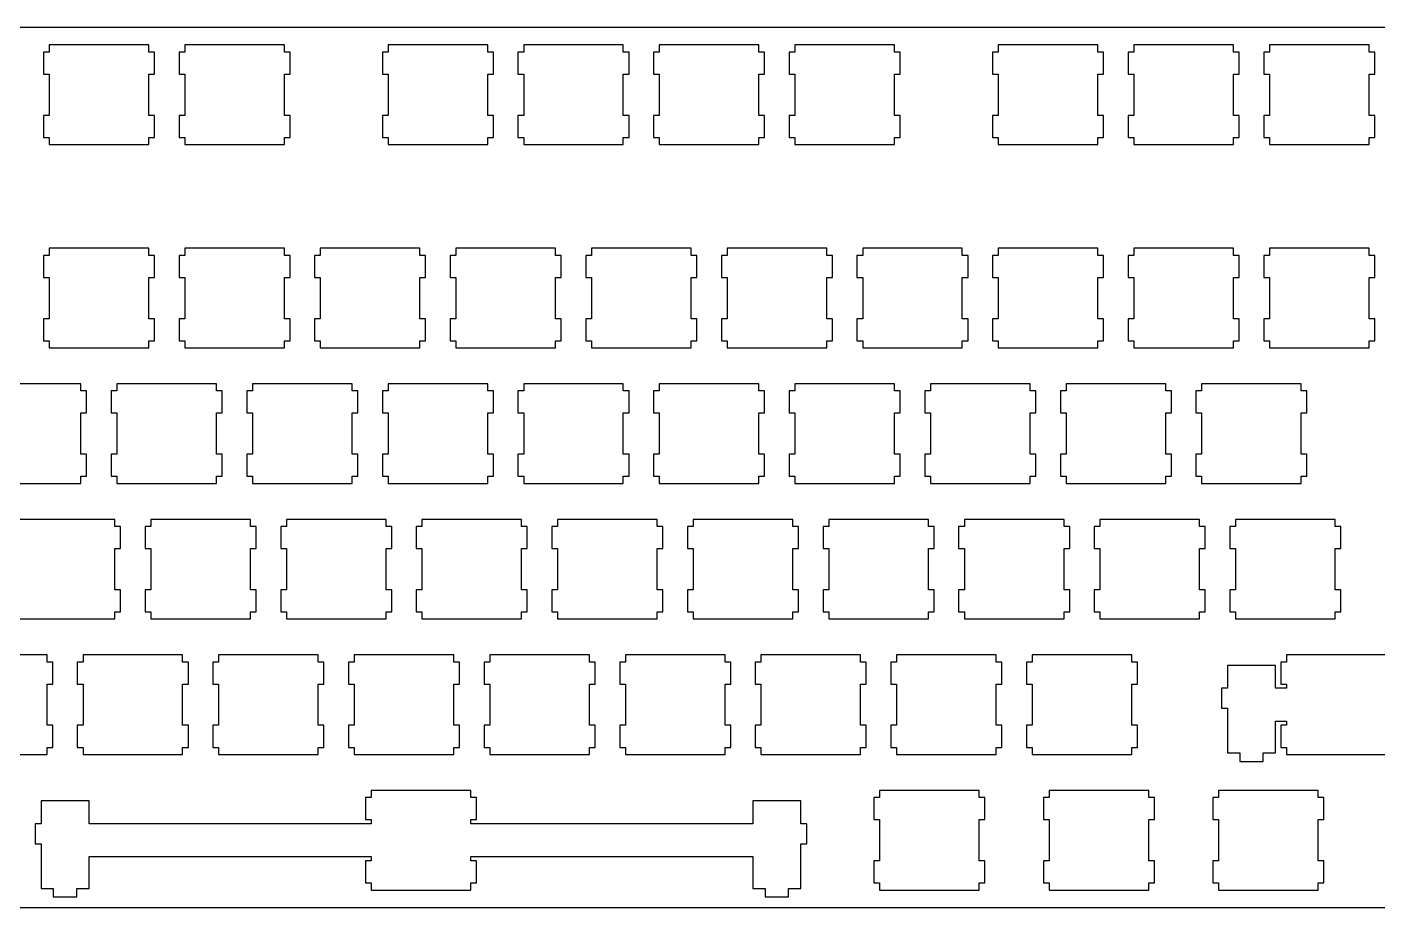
# Model space of a CAD drawing. Extents: x 0 to 476, y 0 to 124.
# Drawn here: x 123.3 to 313.1, y 0.3 to 124.1 of the extents above; entities that cross this region are included whole.
import ezdxf

# ---------------------------------------------------------------- set-up
doc = ezdxf.new("R2010")
doc.units = 0
doc.layers.get('0').update_dxf_attribs({"linetype": 'CONTINUOUS'})

msp = doc.modelspace()

# ---------------------------------------------------------------- linework, layer by layer
at = {"color": 0}
for p, q in [((0.09508, 124.083), (476.345, 124.083)), ((126.445, 121.558), (126.445, 120.558)), ((140.444, 121.558), (126.445, 121.558)), ((140.444, 120.558), (140.444, 121.558)), ((145.495, 121.558), (145.495, 120.558)), ((159.494, 121.558), (145.495, 121.558)), ((159.494, 120.558), (159.494, 121.558)), ((174.07, 121.558), (174.07, 120.558)), ((188.069, 121.558), (174.07, 121.558)), ((188.069, 120.558), (188.069, 121.558)), ((193.12, 121.558), (193.12, 120.558)), ((207.119, 121.558), (193.12, 121.558)), ((207.119, 120.558), (207.119, 121.558)), ((212.17, 121.558), (212.17, 120.558)), ((226.169, 121.558), (212.17, 121.558)), ((226.169, 120.558), (226.169, 121.558)), ((231.22, 121.558), (231.22, 120.558)), ((245.219, 121.558), (231.22, 121.558)), ((245.219, 120.558), (245.219, 121.558)), ((259.795, 121.558), (259.795, 120.558)), ((273.794, 121.558), (259.795, 121.558)), ((273.794, 120.558), (273.794, 121.558)), ((278.845, 121.558), (278.845, 120.558)), ((292.844, 121.558), (278.845, 121.558)), ((292.844, 120.558), (292.844, 121.558)), ((297.895, 121.558), (297.895, 120.558)), ((311.894, 121.558), (297.895, 121.558)), ((311.894, 120.558), (311.894, 121.558)), ((126.445, 120.558), (125.644, 120.558)), ((125.644, 120.558), (125.644, 117.458)), ((141.245, 120.558), (140.444, 120.558)), ((141.245, 117.458), (141.245, 120.558)), ((145.495, 120.558), (144.694, 120.558)), ((144.694, 120.558), (144.694, 117.458)), ((160.295, 120.558), (159.494, 120.558)), ((160.295, 117.458), (160.295, 120.558)), ((174.07, 120.558), (173.269, 120.558)), ((173.269, 120.558), (173.269, 117.458)), ((188.87, 120.558), (188.069, 120.558)), ((188.87, 117.458), (188.87, 120.558)), ((193.12, 120.558), (192.319, 120.558)), ((192.319, 120.558), (192.319, 117.458)), ((207.92, 120.558), (207.119, 120.558)), ((207.92, 117.458), (207.92, 120.558)), ((212.17, 120.558), (211.369, 120.558)), ((211.369, 120.558), (211.369, 117.458)), ((226.97, 120.558), (226.169, 120.558)), ((226.97, 117.458), (226.97, 120.558)), ((231.22, 120.558), (230.419, 120.558)), ((230.419, 120.558), (230.419, 117.458)), ((246.02, 120.558), (245.219, 120.558)), ((246.02, 117.458), (246.02, 120.558)), ((259.795, 120.558), (258.994, 120.558)), ((258.994, 120.558), (258.994, 117.458)), ((274.595, 120.558), (273.794, 120.558)), ((274.595, 117.458), (274.595, 120.558)), ((278.845, 120.558), (278.044, 120.558)), ((278.044, 120.558), (278.044, 117.458)), ((293.645, 120.558), (292.844, 120.558)), ((293.645, 117.458), (293.645, 120.558)), ((297.895, 120.558), (297.094, 120.558)), ((297.094, 120.558), (297.094, 117.458)), ((312.695, 120.558), (311.894, 120.558)), ((312.695, 117.458), (312.695, 120.558)), ((125.644, 117.458), (126.445, 117.458)), ((126.445, 117.458), (126.445, 111.658)), ((140.444, 111.658), (140.444, 117.458)), ((140.444, 117.458), (141.245, 117.458)), ((144.694, 117.458), (145.495, 117.458)), ((145.495, 117.458), (145.495, 111.658)), ((159.494, 111.658), (159.494, 117.458)), ((159.494, 117.458), (160.295, 117.458)), ((173.269, 117.458), (174.07, 117.458)), ((174.07, 117.458), (174.07, 111.658)), ((188.069, 111.658), (188.069, 117.458)), ((188.069, 117.458), (188.87, 117.458)), ((192.319, 117.458), (193.12, 117.458)), ((193.12, 117.458), (193.12, 111.658)), ((207.119, 111.658), (207.119, 117.458)), ((207.119, 117.458), (207.92, 117.458)), ((211.369, 117.458), (212.17, 117.458)), ((212.17, 117.458), (212.17, 111.658)), ((226.169, 111.658), (226.169, 117.458)), ((226.169, 117.458), (226.97, 117.458)), ((230.419, 117.458), (231.22, 117.458)), ((231.22, 117.458), (231.22, 111.658)), ((245.219, 111.658), (245.219, 117.458)), ((245.219, 117.458), (246.02, 117.458)), ((258.994, 117.458), (259.795, 117.458)), ((259.795, 117.458), (259.795, 111.658)), ((273.794, 111.658), (273.794, 117.458)), ((273.794, 117.458), (274.595, 117.458)), ((278.044, 117.458), (278.845, 117.458)), ((278.845, 117.458), (278.845, 111.658)), ((292.844, 111.658), (292.844, 117.458)), ((292.844, 117.458), (293.645, 117.458)), ((297.094, 117.458), (297.895, 117.458)), ((297.895, 117.458), (297.895, 111.658)), ((311.894, 111.658), (311.894, 117.458)), ((311.894, 117.458), (312.695, 117.458)), ((126.445, 111.658), (125.644, 111.658)), ((125.644, 111.658), (125.644, 108.558)), ((141.245, 111.658), (140.444, 111.658)), ((141.245, 108.558), (141.245, 111.658)), ((145.495, 111.658), (144.694, 111.658)), ((144.694, 111.658), (144.694, 108.558)), ((160.295, 111.658), (159.494, 111.658)), ((160.295, 108.558), (160.295, 111.658)), ((174.07, 111.658), (173.269, 111.658)), ((173.269, 111.658), (173.269, 108.558)), ((188.87, 111.658), (188.069, 111.658)), ((188.87, 108.558), (188.87, 111.658)), ((193.12, 111.658), (192.319, 111.658)), ((192.319, 111.658), (192.319, 108.558)), ((207.92, 111.658), (207.119, 111.658)), ((207.92, 108.558), (207.92, 111.658)), ((212.17, 111.658), (211.369, 111.658)), ((211.369, 111.658), (211.369, 108.558)), ((226.97, 111.658), (226.169, 111.658)), ((226.97, 108.558), (226.97, 111.658)), ((231.22, 111.658), (230.419, 111.658)), ((230.419, 111.658), (230.419, 108.558)), ((246.02, 111.658), (245.219, 111.658)), ((246.02, 108.558), (246.02, 111.658)), ((259.795, 111.658), (258.994, 111.658)), ((258.994, 111.658), (258.994, 108.558)), ((274.595, 111.658), (273.794, 111.658)), ((274.595, 108.558), (274.595, 111.658)), ((278.845, 111.658), (278.044, 111.658)), ((278.044, 111.658), (278.044, 108.558)), ((293.645, 111.658), (292.844, 111.658)), ((293.645, 108.558), (293.645, 111.658)), ((297.895, 111.658), (297.094, 111.658)), ((297.094, 111.658), (297.094, 108.558)), ((312.695, 111.658), (311.894, 111.658)), ((312.695, 108.558), (312.695, 111.658)), ((125.644, 108.558), (126.445, 108.558)), ((126.445, 108.558), (126.445, 107.559)), ((140.444, 107.559), (140.444, 108.558)), ((140.444, 108.558), (141.245, 108.558)), ((144.694, 108.558), (145.495, 108.558)), ((145.495, 108.558), (145.495, 107.559)), ((159.494, 107.559), (159.494, 108.558)), ((159.494, 108.558), (160.295, 108.558)), ((173.269, 108.558), (174.07, 108.558)), ((174.07, 108.558), (174.07, 107.559)), ((188.069, 107.559), (188.069, 108.558)), ((188.069, 108.558), (188.87, 108.558)), ((192.319, 108.558), (193.12, 108.558)), ((193.12, 108.558), (193.12, 107.559)), ((207.119, 107.559), (207.119, 108.558)), ((207.119, 108.558), (207.92, 108.558)), ((211.369, 108.558), (212.17, 108.558)), ((212.17, 108.558), (212.17, 107.559)), ((226.169, 107.559), (226.169, 108.558)), ((226.169, 108.558), (226.97, 108.558)), ((230.419, 108.558), (231.22, 108.558)), ((231.22, 108.558), (231.22, 107.559)), ((245.219, 107.559), (245.219, 108.558)), ((245.219, 108.558), (246.02, 108.558)), ((258.994, 108.558), (259.795, 108.558)), ((259.795, 108.558), (259.795, 107.559)), ((273.794, 107.559), (273.794, 108.558)), ((273.794, 108.558), (274.595, 108.558)), ((278.044, 108.558), (278.845, 108.558)), ((278.845, 108.558), (278.845, 107.559)), ((292.844, 107.559), (292.844, 108.558)), ((292.844, 108.558), (293.645, 108.558)), ((297.094, 108.558), (297.895, 108.558)), ((297.895, 108.558), (297.895, 107.559)), ((311.894, 107.559), (311.894, 108.558)), ((311.894, 108.558), (312.695, 108.558)), ((126.445, 107.559), (140.444, 107.559)), ((145.495, 107.559), (159.494, 107.559)), ((174.07, 107.559), (188.069, 107.559)), ((193.12, 107.559), (207.119, 107.559)), ((212.17, 107.559), (226.169, 107.559)), ((231.22, 107.559), (245.219, 107.559)), ((259.795, 107.559), (273.794, 107.559)), ((278.845, 107.559), (292.844, 107.559)), ((297.895, 107.559), (311.894, 107.559)), ((126.445, 91.9826), (125.644, 91.9826)), ((125.644, 91.9826), (125.644, 88.8834)), ((126.445, 92.9831), (126.445, 91.9826)), ((140.444, 92.9831), (126.445, 92.9831)), ((140.444, 91.9826), (140.444, 92.9831)), ((141.245, 91.9826), (140.444, 91.9826)), ((141.245, 88.8834), (141.245, 91.9826)), ((145.495, 91.9826), (144.694, 91.9826)), ((144.694, 91.9826), (144.694, 88.8834)), ((145.495, 92.9831), (145.495, 91.9826)), ((159.494, 92.9831), (145.495, 92.9831)), ((159.494, 91.9826), (159.494, 92.9831)), ((160.295, 91.9826), (159.494, 91.9826)), ((160.295, 88.8834), (160.295, 91.9826)), ((164.545, 91.9826), (163.744, 91.9826)), ((163.744, 91.9826), (163.744, 88.8834)), ((164.545, 92.9831), (164.545, 91.9826)), ((178.544, 92.9831), (164.545, 92.9831)), ((178.544, 91.9826), (178.544, 92.9831)), ((179.345, 91.9826), (178.544, 91.9826)), ((179.345, 88.8834), (179.345, 91.9826)), ((183.595, 91.9826), (182.794, 91.9826)), ((182.794, 91.9826), (182.794, 88.8834)), ((183.595, 92.9831), (183.595, 91.9826)), ((197.594, 92.9831), (183.595, 92.9831)), ((197.594, 91.9826), (197.594, 92.9831)), ((198.395, 91.9826), (197.594, 91.9826)), ((198.395, 88.8834), (198.395, 91.9826)), ((202.645, 91.9826), (201.844, 91.9826)), ((201.844, 91.9826), (201.844, 88.8834)), ((202.645, 92.9831), (202.645, 91.9826)), ((216.644, 92.9831), (202.645, 92.9831)), ((216.644, 91.9826), (216.644, 92.9831)), ((217.445, 91.9826), (216.644, 91.9826)), ((217.445, 88.8834), (217.445, 91.9826)), ((221.695, 91.9826), (220.894, 91.9826)), ((220.894, 91.9826), (220.894, 88.8834)), ((221.695, 92.9831), (221.695, 91.9826)), ((235.694, 92.9831), (221.695, 92.9831)), ((235.694, 91.9826), (235.694, 92.9831)), ((236.495, 91.9826), (235.694, 91.9826)), ((236.495, 88.8834), (236.495, 91.9826)), ((240.745, 91.9826), (239.944, 91.9826)), ((239.944, 91.9826), (239.944, 88.8834)), ((240.745, 92.9831), (240.745, 91.9826)), ((254.744, 92.9831), (240.745, 92.9831)), ((254.744, 91.9826), (254.744, 92.9831)), ((255.545, 91.9826), (254.744, 91.9826)), ((255.545, 88.8834), (255.545, 91.9826)), ((259.795, 91.9826), (258.994, 91.9826)), ((258.994, 91.9826), (258.994, 88.8834)), ((259.795, 92.9831), (259.795, 91.9826)), ((273.794, 92.9831), (259.795, 92.9831)), ((273.794, 91.9826), (273.794, 92.9831)), ((274.595, 91.9826), (273.794, 91.9826)), ((274.595, 88.8834), (274.595, 91.9826)), ((278.845, 91.9826), (278.044, 91.9826)), ((278.044, 91.9826), (278.044, 88.8834)), ((278.845, 92.9831), (278.845, 91.9826)), ((292.844, 92.9831), (278.845, 92.9831)), ((292.844, 91.9826), (292.844, 92.9831)), ((293.645, 91.9826), (292.844, 91.9826)), ((293.645, 88.8834), (293.645, 91.9826)), ((297.895, 91.9826), (297.094, 91.9826)), ((297.094, 91.9826), (297.094, 88.8834)), ((297.895, 92.9831), (297.895, 91.9826)), ((311.894, 92.9831), (297.895, 92.9831)), ((311.894, 91.9826), (311.894, 92.9831)), ((312.695, 91.9826), (311.894, 91.9826)), ((312.695, 88.8834), (312.695, 91.9826)), ((125.644, 88.8834), (126.445, 88.8834)), ((126.445, 88.8834), (126.445, 83.0834)), ((140.444, 83.0834), (140.444, 88.8834)), ((140.444, 88.8834), (141.245, 88.8834)), ((144.694, 88.8834), (145.495, 88.8834)), ((145.495, 88.8834), (145.495, 83.0834)), ((159.494, 83.0834), (159.494, 88.8834)), ((159.494, 88.8834), (160.295, 88.8834)), ((163.744, 88.8834), (164.545, 88.8834)), ((164.545, 88.8834), (164.545, 83.0834)), ((178.544, 83.0834), (178.544, 88.8834)), ((178.544, 88.8834), (179.345, 88.8834)), ((182.794, 88.8834), (183.595, 88.8834)), ((183.595, 88.8834), (183.595, 83.0834)), ((197.594, 83.0834), (197.594, 88.8834)), ((197.594, 88.8834), (198.395, 88.8834)), ((201.844, 88.8834), (202.645, 88.8834)), ((202.645, 88.8834), (202.645, 83.0834)), ((216.644, 83.0834), (216.644, 88.8834)), ((216.644, 88.8834), (217.445, 88.8834)), ((220.894, 88.8834), (221.695, 88.8834)), ((221.695, 88.8834), (221.695, 83.0834)), ((235.694, 83.0834), (235.694, 88.8834)), ((235.694, 88.8834), (236.495, 88.8834)), ((239.944, 88.8834), (240.745, 88.8834)), ((240.745, 88.8834), (240.745, 83.0834)), ((254.744, 83.0834), (254.744, 88.8834)), ((254.744, 88.8834), (255.545, 88.8834)), ((258.994, 88.8834), (259.795, 88.8834)), ((259.795, 88.8834), (259.795, 83.0834)), ((273.794, 83.0834), (273.794, 88.8834)), ((273.794, 88.8834), (274.595, 88.8834)), ((278.044, 88.8834), (278.845, 88.8834)), ((278.845, 88.8834), (278.845, 83.0834)), ((292.844, 83.0834), (292.844, 88.8834)), ((292.844, 88.8834), (293.645, 88.8834)), ((297.094, 88.8834), (297.895, 88.8834)), ((297.895, 88.8834), (297.895, 83.0834)), ((311.894, 83.0834), (311.894, 88.8834)), ((311.894, 88.8834), (312.695, 88.8834)), ((126.445, 83.0834), (125.644, 83.0834)), ((125.644, 83.0834), (125.644, 79.9828)), ((141.245, 83.0834), (140.444, 83.0834)), ((141.245, 79.9828), (141.245, 83.0834)), ((145.495, 83.0834), (144.694, 83.0834)), ((144.694, 83.0834), (144.694, 79.9828)), ((160.295, 83.0834), (159.494, 83.0834)), ((160.295, 79.9828), (160.295, 83.0834)), ((164.545, 83.0834), (163.744, 83.0834)), ((163.744, 83.0834), (163.744, 79.9828)), ((179.345, 83.0834), (178.544, 83.0834)), ((179.345, 79.9828), (179.345, 83.0834)), ((183.595, 83.0834), (182.794, 83.0834)), ((182.794, 83.0834), (182.794, 79.9828)), ((198.395, 83.0834), (197.594, 83.0834)), ((198.395, 79.9828), (198.395, 83.0834)), ((202.645, 83.0834), (201.844, 83.0834)), ((201.844, 83.0834), (201.844, 79.9828)), ((217.445, 83.0834), (216.644, 83.0834)), ((217.445, 79.9828), (217.445, 83.0834)), ((221.695, 83.0834), (220.894, 83.0834)), ((220.894, 83.0834), (220.894, 79.9828)), ((236.495, 83.0834), (235.694, 83.0834)), ((236.495, 79.9828), (236.495, 83.0834)), ((240.745, 83.0834), (239.944, 83.0834)), ((239.944, 83.0834), (239.944, 79.9828)), ((255.545, 83.0834), (254.744, 83.0834)), ((255.545, 79.9828), (255.545, 83.0834)), ((259.795, 83.0834), (258.994, 83.0834)), ((258.994, 83.0834), (258.994, 79.9828)), ((274.595, 83.0834), (273.794, 83.0834)), ((274.595, 79.9828), (274.595, 83.0834)), ((278.845, 83.0834), (278.044, 83.0834)), ((278.044, 83.0834), (278.044, 79.9828)), ((293.645, 83.0834), (292.844, 83.0834)), ((293.645, 79.9828), (293.645, 83.0834)), ((297.895, 83.0834), (297.094, 83.0834)), ((297.094, 83.0834), (297.094, 79.9828)), ((312.695, 83.0834), (311.894, 83.0834)), ((312.695, 79.9828), (312.695, 83.0834)), ((125.644, 79.9828), (126.445, 79.9828)), ((126.445, 79.9828), (126.445, 78.9838)), ((140.444, 78.9838), (140.444, 79.9828)), ((140.444, 79.9828), (141.245, 79.9828)), ((144.694, 79.9828), (145.495, 79.9828)), ((145.495, 79.9828), (145.495, 78.9838)), ((159.494, 78.9838), (159.494, 79.9828)), ((159.494, 79.9828), (160.295, 79.9828)), ((163.744, 79.9828), (164.545, 79.9828)), ((164.545, 79.9828), (164.545, 78.9838)), ((178.544, 78.9838), (178.544, 79.9828)), ((178.544, 79.9828), (179.345, 79.9828)), ((182.794, 79.9828), (183.595, 79.9828)), ((183.595, 79.9828), (183.595, 78.9838)), ((197.594, 78.9838), (197.594, 79.9828)), ((197.594, 79.9828), (198.395, 79.9828)), ((201.844, 79.9828), (202.645, 79.9828)), ((202.645, 79.9828), (202.645, 78.9838)), ((216.644, 78.9838), (216.644, 79.9828)), ((216.644, 79.9828), (217.445, 79.9828)), ((220.894, 79.9828), (221.695, 79.9828)), ((221.695, 79.9828), (221.695, 78.9838)), ((235.694, 78.9838), (235.694, 79.9828)), ((235.694, 79.9828), (236.495, 79.9828)), ((239.944, 79.9828), (240.745, 79.9828)), ((240.745, 79.9828), (240.745, 78.9838)), ((254.744, 78.9838), (254.744, 79.9828)), ((254.744, 79.9828), (255.545, 79.9828)), ((258.994, 79.9828), (259.795, 79.9828)), ((259.795, 79.9828), (259.795, 78.9838)), ((273.794, 78.9838), (273.794, 79.9828)), ((273.794, 79.9828), (274.595, 79.9828)), ((278.044, 79.9828), (278.845, 79.9828)), ((278.845, 79.9828), (278.845, 78.9838)), ((292.844, 78.9838), (292.844, 79.9828)), ((292.844, 79.9828), (293.645, 79.9828)), ((297.094, 79.9828), (297.895, 79.9828)), ((297.895, 79.9828), (297.895, 78.9838)), ((311.894, 78.9838), (311.894, 79.9828)), ((311.894, 79.9828), (312.695, 79.9828)), ((126.445, 78.9838), (140.444, 78.9838)), ((145.495, 78.9838), (159.494, 78.9838)), ((164.545, 78.9838), (178.544, 78.9838)), ((183.595, 78.9838), (197.594, 78.9838)), ((202.645, 78.9838), (216.644, 78.9838)), ((221.695, 78.9838), (235.694, 78.9838)), ((240.745, 78.9838), (254.744, 78.9838)), ((259.795, 78.9838), (273.794, 78.9838)), ((278.845, 78.9838), (292.844, 78.9838)), ((297.895, 78.9838), (311.894, 78.9838)), ((130.919, 73.9331), (116.92, 73.9331)), ((130.919, 72.9326), (130.919, 73.9331)), ((131.72, 72.9326), (130.919, 72.9326)), ((131.72, 69.8334), (131.72, 72.9326)), ((135.97, 72.9326), (135.169, 72.9326)), ((135.169, 72.9326), (135.169, 69.8334)), ((135.97, 73.9331), (135.97, 72.9326)), ((149.969, 73.9331), (135.97, 73.9331)), ((149.969, 72.9326), (149.969, 73.9331)), ((150.77, 72.9326), (149.969, 72.9326)), ((150.77, 69.8334), (150.77, 72.9326)), ((155.02, 72.9326), (154.219, 72.9326)), ((154.219, 72.9326), (154.219, 69.8334)), ((155.02, 73.9331), (155.02, 72.9326)), ((169.019, 73.9331), (155.02, 73.9331)), ((169.019, 72.9326), (169.019, 73.9331)), ((169.82, 72.9326), (169.019, 72.9326)), ((169.82, 69.8334), (169.82, 72.9326)), ((174.07, 72.9326), (173.269, 72.9326)), ((173.269, 72.9326), (173.269, 69.8334)), ((174.07, 73.9331), (174.07, 72.9326)), ((188.069, 73.9331), (174.07, 73.9331)), ((188.069, 72.9326), (188.069, 73.9331)), ((188.87, 72.9326), (188.069, 72.9326)), ((188.87, 69.8334), (188.87, 72.9326)), ((193.12, 72.9326), (192.319, 72.9326)), ((192.319, 72.9326), (192.319, 69.8334)), ((193.12, 73.9331), (193.12, 72.9326)), ((207.119, 73.9331), (193.12, 73.9331)), ((207.119, 72.9326), (207.119, 73.9331)), ((207.92, 72.9326), (207.119, 72.9326)), ((207.92, 69.8334), (207.92, 72.9326)), ((212.17, 72.9326), (211.369, 72.9326)), ((211.369, 72.9326), (211.369, 69.8334)), ((212.17, 73.9331), (212.17, 72.9326)), ((226.169, 73.9331), (212.17, 73.9331)), ((226.169, 72.9326), (226.169, 73.9331)), ((226.97, 72.9326), (226.169, 72.9326)), ((226.97, 69.8334), (226.97, 72.9326)), ((231.22, 72.9326), (230.419, 72.9326)), ((230.419, 72.9326), (230.419, 69.8334)), ((231.22, 73.9331), (231.22, 72.9326)), ((245.219, 73.9331), (231.22, 73.9331)), ((245.219, 72.9326), (245.219, 73.9331)), ((246.02, 72.9326), (245.219, 72.9326)), ((246.02, 69.8334), (246.02, 72.9326)), ((250.27, 72.9326), (249.469, 72.9326)), ((249.469, 72.9326), (249.469, 69.8334)), ((250.27, 73.9331), (250.27, 72.9326)), ((264.269, 73.9331), (250.27, 73.9331)), ((264.269, 72.9326), (264.269, 73.9331)), ((265.07, 72.9326), (264.269, 72.9326)), ((265.07, 69.8334), (265.07, 72.9326)), ((269.32, 72.9326), (268.519, 72.9326)), ((268.519, 72.9326), (268.519, 69.8334)), ((269.32, 73.9331), (269.32, 72.9326)), ((283.319, 73.9331), (269.32, 73.9331)), ((283.319, 72.9326), (283.319, 73.9331)), ((284.12, 72.9326), (283.319, 72.9326)), ((284.12, 69.8334), (284.12, 72.9326)), ((288.37, 72.9326), (287.569, 72.9326)), ((287.569, 72.9326), (287.569, 69.8334)), ((288.37, 73.9331), (288.37, 72.9326)), ((302.369, 73.9331), (288.37, 73.9331)), ((302.369, 72.9326), (302.369, 73.9331)), ((303.17, 72.9326), (302.369, 72.9326)), ((303.17, 69.8334), (303.17, 72.9326)), ((130.919, 64.0334), (130.919, 69.8334)), ((130.919, 69.8334), (131.72, 69.8334)), ((135.169, 69.8334), (135.97, 69.8334)), ((135.97, 69.8334), (135.97, 64.0334)), ((149.969, 64.0334), (149.969, 69.8334)), ((149.969, 69.8334), (150.77, 69.8334)), ((154.219, 69.8334), (155.02, 69.8334)), ((155.02, 69.8334), (155.02, 64.0334)), ((169.019, 64.0334), (169.019, 69.8334)), ((169.019, 69.8334), (169.82, 69.8334)), ((173.269, 69.8334), (174.07, 69.8334)), ((174.07, 69.8334), (174.07, 64.0334)), ((188.069, 64.0334), (188.069, 69.8334)), ((188.069, 69.8334), (188.87, 69.8334)), ((192.319, 69.8334), (193.12, 69.8334)), ((193.12, 69.8334), (193.12, 64.0334)), ((207.119, 64.0334), (207.119, 69.8334)), ((207.119, 69.8334), (207.92, 69.8334)), ((211.369, 69.8334), (212.17, 69.8334)), ((212.17, 69.8334), (212.17, 64.0334)), ((226.169, 64.0334), (226.169, 69.8334)), ((226.169, 69.8334), (226.97, 69.8334)), ((230.419, 69.8334), (231.22, 69.8334)), ((231.22, 69.8334), (231.22, 64.0334)), ((245.219, 64.0334), (245.219, 69.8334)), ((245.219, 69.8334), (246.02, 69.8334)), ((249.469, 69.8334), (250.27, 69.8334)), ((250.27, 69.8334), (250.27, 64.0334)), ((264.269, 64.0334), (264.269, 69.8334)), ((264.269, 69.8334), (265.07, 69.8334)), ((268.519, 69.8334), (269.32, 69.8334)), ((269.32, 69.8334), (269.32, 64.0334)), ((283.319, 64.0334), (283.319, 69.8334)), ((283.319, 69.8334), (284.12, 69.8334)), ((287.569, 69.8334), (288.37, 69.8334)), ((288.37, 69.8334), (288.37, 64.0334)), ((302.369, 64.0334), (302.369, 69.8334)), ((302.369, 69.8334), (303.17, 69.8334)), ((131.72, 64.0334), (130.919, 64.0334)), ((131.72, 60.9328), (131.72, 64.0334)), ((135.97, 64.0334), (135.169, 64.0334)), ((135.169, 64.0334), (135.169, 60.9328)), ((150.77, 64.0334), (149.969, 64.0334)), ((150.77, 60.9328), (150.77, 64.0334)), ((155.02, 64.0334), (154.219, 64.0334)), ((154.219, 64.0334), (154.219, 60.9328)), ((169.82, 64.0334), (169.019, 64.0334)), ((169.82, 60.9328), (169.82, 64.0334)), ((174.07, 64.0334), (173.269, 64.0334)), ((173.269, 64.0334), (173.269, 60.9328)), ((188.87, 64.0334), (188.069, 64.0334)), ((188.87, 60.9328), (188.87, 64.0334)), ((193.12, 64.0334), (192.319, 64.0334)), ((192.319, 64.0334), (192.319, 60.9328)), ((207.92, 64.0334), (207.119, 64.0334)), ((207.92, 60.9328), (207.92, 64.0334)), ((212.17, 64.0334), (211.369, 64.0334)), ((211.369, 64.0334), (211.369, 60.9328)), ((226.97, 64.0334), (226.169, 64.0334)), ((226.97, 60.9328), (226.97, 64.0334)), ((231.22, 64.0334), (230.419, 64.0334)), ((230.419, 64.0334), (230.419, 60.9328)), ((246.02, 64.0334), (245.219, 64.0334)), ((246.02, 60.9328), (246.02, 64.0334)), ((250.27, 64.0334), (249.469, 64.0334)), ((249.469, 64.0334), (249.469, 60.9328)), ((265.07, 64.0334), (264.269, 64.0334)), ((265.07, 60.9328), (265.07, 64.0334)), ((269.32, 64.0334), (268.519, 64.0334)), ((268.519, 64.0334), (268.519, 60.9328)), ((284.12, 64.0334), (283.319, 64.0334)), ((284.12, 60.9328), (284.12, 64.0334)), ((288.37, 64.0334), (287.569, 64.0334)), ((287.569, 64.0334), (287.569, 60.9328)), ((303.17, 64.0334), (302.369, 64.0334)), ((303.17, 60.9328), (303.17, 64.0334)), ((130.919, 59.9338), (130.919, 60.9328)), ((130.919, 60.9328), (131.72, 60.9328)), ((135.169, 60.9328), (135.97, 60.9328)), ((135.97, 60.9328), (135.97, 59.9338)), ((149.969, 59.9338), (149.969, 60.9328)), ((149.969, 60.9328), (150.77, 60.9328)), ((154.219, 60.9328), (155.02, 60.9328)), ((155.02, 60.9328), (155.02, 59.9338)), ((169.019, 59.9338), (169.019, 60.9328)), ((169.019, 60.9328), (169.82, 60.9328)), ((173.269, 60.9328), (174.07, 60.9328)), ((174.07, 60.9328), (174.07, 59.9338)), ((188.069, 59.9338), (188.069, 60.9328)), ((188.069, 60.9328), (188.87, 60.9328)), ((192.319, 60.9328), (193.12, 60.9328)), ((193.12, 60.9328), (193.12, 59.9338)), ((207.119, 59.9338), (207.119, 60.9328)), ((207.119, 60.9328), (207.92, 60.9328)), ((211.369, 60.9328), (212.17, 60.9328)), ((212.17, 60.9328), (212.17, 59.9338)), ((226.169, 59.9338), (226.169, 60.9328)), ((226.169, 60.9328), (226.97, 60.9328)), ((230.419, 60.9328), (231.22, 60.9328)), ((231.22, 60.9328), (231.22, 59.9338)), ((245.219, 59.9338), (245.219, 60.9328)), ((245.219, 60.9328), (246.02, 60.9328)), ((249.469, 60.9328), (250.27, 60.9328)), ((250.27, 60.9328), (250.27, 59.9338)), ((264.269, 59.9338), (264.269, 60.9328)), ((264.269, 60.9328), (265.07, 60.9328)), ((268.519, 60.9328), (269.32, 60.9328)), ((269.32, 60.9328), (269.32, 59.9338)), ((283.319, 59.9338), (283.319, 60.9328)), ((283.319, 60.9328), (284.12, 60.9328)), ((287.569, 60.9328), (288.37, 60.9328)), ((288.37, 60.9328), (288.37, 59.9338)), ((302.369, 59.9338), (302.369, 60.9328)), ((302.369, 60.9328), (303.17, 60.9328)), ((116.92, 59.9338), (130.919, 59.9338)), ((135.97, 59.9338), (149.969, 59.9338)), ((155.02, 59.9338), (169.019, 59.9338)), ((174.07, 59.9338), (188.069, 59.9338)), ((193.12, 59.9338), (207.119, 59.9338)), ((212.17, 59.9338), (226.169, 59.9338)), ((231.22, 59.9338), (245.219, 59.9338)), ((250.27, 59.9338), (264.269, 59.9338)), ((269.32, 59.9338), (283.319, 59.9338)), ((288.37, 59.9338), (302.369, 59.9338)), ((135.682, 54.8831), (121.682, 54.8831)), ((135.682, 53.8826), (135.682, 54.8831)), ((136.481, 53.8826), (135.682, 53.8826)), ((136.481, 50.7834), (136.481, 53.8826)), ((140.732, 53.8826), (139.931, 53.8826)), ((139.931, 53.8826), (139.931, 50.7834)), ((140.732, 54.8831), (140.732, 53.8826)), ((154.732, 54.8831), (140.732, 54.8831)), ((154.732, 53.8826), (154.732, 54.8831)), ((155.531, 53.8826), (154.732, 53.8826)), ((155.531, 50.7834), (155.531, 53.8826)), ((159.782, 53.8826), (158.981, 53.8826)), ((158.981, 53.8826), (158.981, 50.7834)), ((159.782, 54.8831), (159.782, 53.8826)), ((173.782, 54.8831), (159.782, 54.8831)), ((173.782, 53.8826), (173.782, 54.8831)), ((174.581, 53.8826), (173.782, 53.8826)), ((174.581, 50.7834), (174.581, 53.8826)), ((178.832, 53.8826), (178.031, 53.8826)), ((178.031, 53.8826), (178.031, 50.7834)), ((178.832, 54.8831), (178.832, 53.8826)), ((192.832, 54.8831), (178.832, 54.8831)), ((192.832, 53.8826), (192.832, 54.8831)), ((193.631, 53.8826), (192.832, 53.8826)), ((193.631, 50.7834), (193.631, 53.8826)), ((197.882, 53.8826), (197.081, 53.8826)), ((197.081, 53.8826), (197.081, 50.7834)), ((197.882, 54.8831), (197.882, 53.8826)), ((211.882, 54.8831), (197.882, 54.8831)), ((211.882, 53.8826), (211.882, 54.8831)), ((212.681, 53.8826), (211.882, 53.8826)), ((212.681, 50.7834), (212.681, 53.8826)), ((216.932, 53.8826), (216.131, 53.8826)), ((216.131, 53.8826), (216.131, 50.7834)), ((216.932, 54.8831), (216.932, 53.8826)), ((230.932, 54.8831), (216.932, 54.8831)), ((230.932, 53.8826), (230.932, 54.8831)), ((231.731, 53.8826), (230.932, 53.8826)), ((231.731, 50.7834), (231.731, 53.8826)), ((235.982, 53.8826), (235.181, 53.8826)), ((235.181, 53.8826), (235.181, 50.7834)), ((235.982, 54.8831), (235.982, 53.8826)), ((249.982, 54.8831), (235.982, 54.8831)), ((249.982, 53.8826), (249.982, 54.8831)), ((250.781, 53.8826), (249.982, 53.8826)), ((250.781, 50.7834), (250.781, 53.8826)), ((255.032, 53.8826), (254.231, 53.8826)), ((254.231, 53.8826), (254.231, 50.7834)), ((255.032, 54.8831), (255.032, 53.8826)), ((269.032, 54.8831), (255.032, 54.8831)), ((269.032, 53.8826), (269.032, 54.8831)), ((269.831, 53.8826), (269.032, 53.8826)), ((269.831, 50.7834), (269.831, 53.8826)), ((274.082, 53.8826), (273.281, 53.8826)), ((273.281, 53.8826), (273.281, 50.7834)), ((274.082, 54.8831), (274.082, 53.8826)), ((288.082, 54.8831), (274.082, 54.8831)), ((288.082, 53.8826), (288.082, 54.8831)), ((288.881, 53.8826), (288.082, 53.8826)), ((288.881, 50.7834), (288.881, 53.8826)), ((293.132, 53.8826), (292.331, 53.8826)), ((292.331, 53.8826), (292.331, 50.7834)), ((293.132, 54.8831), (293.132, 53.8826)), ((307.132, 54.8831), (293.132, 54.8831)), ((307.132, 53.8826), (307.132, 54.8831)), ((307.931, 53.8826), (307.132, 53.8826)), ((307.931, 50.7834), (307.931, 53.8826)), ((135.682, 44.9834), (135.682, 50.7834)), ((135.682, 50.7834), (136.481, 50.7834)), ((139.931, 50.7834), (140.732, 50.7834)), ((140.732, 50.7834), (140.732, 44.9834)), ((154.732, 44.9834), (154.732, 50.7834)), ((154.732, 50.7834), (155.531, 50.7834)), ((158.981, 50.7834), (159.782, 50.7834)), ((159.782, 50.7834), (159.782, 44.9834)), ((173.782, 44.9834), (173.782, 50.7834)), ((173.782, 50.7834), (174.581, 50.7834)), ((178.031, 50.7834), (178.832, 50.7834)), ((178.832, 50.7834), (178.832, 44.9834)), ((192.832, 44.9834), (192.832, 50.7834)), ((192.832, 50.7834), (193.631, 50.7834)), ((197.081, 50.7834), (197.882, 50.7834)), ((197.882, 50.7834), (197.882, 44.9834)), ((211.882, 44.9834), (211.882, 50.7834)), ((211.882, 50.7834), (212.681, 50.7834)), ((216.131, 50.7834), (216.932, 50.7834)), ((216.932, 50.7834), (216.932, 44.9834)), ((230.932, 44.9834), (230.932, 50.7834)), ((230.932, 50.7834), (231.731, 50.7834)), ((235.181, 50.7834), (235.982, 50.7834)), ((235.982, 50.7834), (235.982, 44.9834)), ((249.982, 44.9834), (249.982, 50.7834)), ((249.982, 50.7834), (250.781, 50.7834)), ((254.231, 50.7834), (255.032, 50.7834)), ((255.032, 50.7834), (255.032, 44.9834)), ((269.032, 44.9834), (269.032, 50.7834)), ((269.032, 50.7834), (269.831, 50.7834)), ((273.281, 50.7834), (274.082, 50.7834)), ((274.082, 50.7834), (274.082, 44.9834)), ((288.082, 44.9834), (288.082, 50.7834)), ((288.082, 50.7834), (288.881, 50.7834)), ((292.331, 50.7834), (293.132, 50.7834)), ((293.132, 50.7834), (293.132, 44.9834)), ((307.132, 44.9834), (307.132, 50.7834)), ((307.132, 50.7834), (307.931, 50.7834)), ((136.481, 44.9834), (135.682, 44.9834)), ((136.481, 41.8828), (136.481, 44.9834)), ((140.732, 44.9834), (139.931, 44.9834)), ((139.931, 44.9834), (139.931, 41.8828)), ((155.531, 44.9834), (154.732, 44.9834)), ((155.531, 41.8828), (155.531, 44.9834)), ((159.782, 44.9834), (158.981, 44.9834)), ((158.981, 44.9834), (158.981, 41.8828)), ((174.581, 44.9834), (173.782, 44.9834)), ((174.581, 41.8828), (174.581, 44.9834)), ((178.832, 44.9834), (178.031, 44.9834)), ((178.031, 44.9834), (178.031, 41.8828)), ((193.631, 44.9834), (192.832, 44.9834)), ((193.631, 41.8828), (193.631, 44.9834)), ((197.882, 44.9834), (197.081, 44.9834)), ((197.081, 44.9834), (197.081, 41.8828)), ((212.681, 44.9834), (211.882, 44.9834)), ((212.681, 41.8828), (212.681, 44.9834)), ((216.932, 44.9834), (216.131, 44.9834)), ((216.131, 44.9834), (216.131, 41.8828)), ((231.731, 44.9834), (230.932, 44.9834)), ((231.731, 41.8828), (231.731, 44.9834)), ((235.982, 44.9834), (235.181, 44.9834)), ((235.181, 44.9834), (235.181, 41.8828)), ((250.781, 44.9834), (249.982, 44.9834)), ((250.781, 41.8828), (250.781, 44.9834)), ((255.032, 44.9834), (254.231, 44.9834)), ((254.231, 44.9834), (254.231, 41.8828)), ((269.831, 44.9834), (269.032, 44.9834)), ((269.831, 41.8828), (269.831, 44.9834)), ((274.082, 44.9834), (273.281, 44.9834)), ((273.281, 44.9834), (273.281, 41.8828)), ((288.881, 44.9834), (288.082, 44.9834)), ((288.881, 41.8828), (288.881, 44.9834)), ((293.132, 44.9834), (292.331, 44.9834)), ((292.331, 44.9834), (292.331, 41.8828)), ((307.931, 44.9834), (307.132, 44.9834)), ((307.931, 41.8828), (307.931, 44.9834)), ((135.682, 40.8838), (135.682, 41.8828)), ((135.682, 41.8828), (136.481, 41.8828)), ((139.931, 41.8828), (140.732, 41.8828)), ((140.732, 41.8828), (140.732, 40.8838)), ((154.732, 40.8838), (154.732, 41.8828)), ((154.732, 41.8828), (155.531, 41.8828)), ((158.981, 41.8828), (159.782, 41.8828)), ((159.782, 41.8828), (159.782, 40.8838)), ((173.782, 40.8838), (173.782, 41.8828)), ((173.782, 41.8828), (174.581, 41.8828)), ((178.031, 41.8828), (178.832, 41.8828)), ((178.832, 41.8828), (178.832, 40.8838)), ((192.832, 40.8838), (192.832, 41.8828)), ((192.832, 41.8828), (193.631, 41.8828)), ((197.081, 41.8828), (197.882, 41.8828)), ((197.882, 41.8828), (197.882, 40.8838)), ((211.882, 40.8838), (211.882, 41.8828)), ((211.882, 41.8828), (212.681, 41.8828)), ((216.131, 41.8828), (216.932, 41.8828)), ((216.932, 41.8828), (216.932, 40.8838)), ((230.932, 40.8838), (230.932, 41.8828)), ((230.932, 41.8828), (231.731, 41.8828)), ((235.181, 41.8828), (235.982, 41.8828)), ((235.982, 41.8828), (235.982, 40.8838)), ((249.982, 40.8838), (249.982, 41.8828)), ((249.982, 41.8828), (250.781, 41.8828)), ((254.231, 41.8828), (255.032, 41.8828)), ((255.032, 41.8828), (255.032, 40.8838)), ((269.032, 40.8838), (269.032, 41.8828)), ((269.032, 41.8828), (269.831, 41.8828)), ((273.281, 41.8828), (274.082, 41.8828)), ((274.082, 41.8828), (274.082, 40.8838)), ((288.082, 40.8838), (288.082, 41.8828)), ((288.082, 41.8828), (288.881, 41.8828)), ((292.331, 41.8828), (293.132, 41.8828)), ((293.132, 41.8828), (293.132, 40.8838)), ((307.132, 40.8838), (307.132, 41.8828)), ((307.132, 41.8828), (307.931, 41.8828)), ((121.682, 40.8838), (135.682, 40.8838)), ((140.732, 40.8838), (154.732, 40.8838)), ((159.782, 40.8838), (173.782, 40.8838)), ((178.832, 40.8838), (192.832, 40.8838)), ((197.882, 40.8838), (211.882, 40.8838)), ((216.932, 40.8838), (230.932, 40.8838)), ((235.982, 40.8838), (249.982, 40.8838)), ((255.032, 40.8838), (269.032, 40.8838)), ((274.082, 40.8838), (288.082, 40.8838)), ((293.132, 40.8838), (307.132, 40.8838)), ((126.157, 35.833), (112.157, 35.833)), ((126.157, 34.8327), (126.157, 35.833)), ((126.956, 34.8327), (126.157, 34.8327)), ((126.956, 31.7335), (126.956, 34.8327)), ((131.207, 34.8327), (130.406, 34.8327)), ((130.406, 34.8327), (130.406, 31.7335)), ((131.207, 35.833), (131.207, 34.8327)), ((145.207, 35.833), (131.207, 35.833)), ((145.207, 34.8327), (145.207, 35.833)), ((146.006, 34.8327), (145.207, 34.8327)), ((146.006, 31.7335), (146.006, 34.8327)), ((150.257, 34.8327), (149.456, 34.8327)), ((149.456, 34.8327), (149.456, 31.7335)), ((150.257, 35.833), (150.257, 34.8327)), ((164.257, 35.833), (150.257, 35.833)), ((164.257, 34.8327), (164.257, 35.833)), ((165.056, 34.8327), (164.257, 34.8327)), ((165.056, 31.7335), (165.056, 34.8327)), ((169.307, 34.8327), (168.506, 34.8327)), ((168.506, 34.8327), (168.506, 31.7335)), ((169.307, 35.833), (169.307, 34.8327)), ((183.307, 35.833), (169.307, 35.833)), ((183.307, 34.8327), (183.307, 35.833)), ((184.106, 34.8327), (183.307, 34.8327)), ((184.106, 31.7335), (184.106, 34.8327)), ((188.357, 34.8327), (187.556, 34.8327)), ((187.556, 34.8327), (187.556, 31.7335)), ((188.357, 35.833), (188.357, 34.8327)), ((202.357, 35.833), (188.357, 35.833)), ((202.357, 34.8327), (202.357, 35.833)), ((203.156, 34.8327), (202.357, 34.8327)), ((203.156, 31.7335), (203.156, 34.8327)), ((207.407, 34.8327), (206.606, 34.8327)), ((206.606, 34.8327), (206.606, 31.7335)), ((207.407, 35.833), (207.407, 34.8327)), ((221.407, 35.833), (207.407, 35.833)), ((221.407, 34.8327), (221.407, 35.833)), ((222.206, 34.8327), (221.407, 34.8327)), ((222.206, 31.7335), (222.206, 34.8327)), ((226.457, 34.8327), (225.656, 34.8327)), ((225.656, 34.8327), (225.656, 31.7335)), ((226.457, 35.833), (226.457, 34.8327)), ((240.457, 35.833), (226.457, 35.833)), ((240.457, 34.8327), (240.457, 35.833)), ((241.256, 34.8327), (240.457, 34.8327)), ((241.256, 31.7335), (241.256, 34.8327)), ((245.507, 34.8327), (244.706, 34.8327)), ((244.706, 34.8327), (244.706, 31.7335)), ((245.507, 35.833), (245.507, 34.8327)), ((259.507, 35.833), (245.507, 35.833)), ((259.507, 34.8327), (259.507, 35.833)), ((260.306, 34.8327), (259.507, 34.8327)), ((260.306, 31.7335), (260.306, 34.8327)), ((264.557, 34.8327), (263.756, 34.8327)), ((263.756, 34.8327), (263.756, 31.7335)), ((264.557, 35.833), (264.557, 34.8327)), ((278.557, 35.833), (264.557, 35.833)), ((278.557, 34.8327), (278.557, 35.833)), ((279.356, 34.8327), (278.557, 34.8327)), ((279.356, 31.7335), (279.356, 34.8327)), ((298.751, 34.3628), (292.001, 34.3628)), ((292.001, 34.3628), (292.001, 31.1326)), ((298.751, 31.1326), (298.751, 34.3628)), ((300.276, 34.8327), (299.475, 34.8327)), ((299.475, 34.8327), (299.475, 31.7335)), ((300.276, 35.833), (300.276, 34.8327)), ((314.275, 35.833), (300.276, 35.833)), ((126.157, 25.9333), (126.157, 31.7335)), ((126.157, 31.7335), (126.956, 31.7335)), ((130.406, 31.7335), (131.207, 31.7335)), ((131.207, 31.7335), (131.207, 25.9333)), ((145.207, 25.9333), (145.207, 31.7335)), ((145.207, 31.7335), (146.006, 31.7335)), ((149.456, 31.7335), (150.257, 31.7335)), ((150.257, 31.7335), (150.257, 25.9333)), ((164.257, 25.9333), (164.257, 31.7335)), ((164.257, 31.7335), (165.056, 31.7335)), ((168.506, 31.7335), (169.307, 31.7335)), ((169.307, 31.7335), (169.307, 25.9333)), ((183.307, 25.9333), (183.307, 31.7335)), ((183.307, 31.7335), (184.106, 31.7335)), ((187.556, 31.7335), (188.357, 31.7335)), ((188.357, 31.7335), (188.357, 25.9333)), ((202.357, 25.9333), (202.357, 31.7335)), ((202.357, 31.7335), (203.156, 31.7335)), ((206.606, 31.7335), (207.407, 31.7335)), ((207.407, 31.7335), (207.407, 25.9333)), ((221.407, 25.9333), (221.407, 31.7335)), ((221.407, 31.7335), (222.206, 31.7335)), ((225.656, 31.7335), (226.457, 31.7335)), ((226.457, 31.7335), (226.457, 25.9333)), ((240.457, 25.9333), (240.457, 31.7335)), ((240.457, 31.7335), (241.256, 31.7335)), ((244.706, 31.7335), (245.507, 31.7335)), ((245.507, 31.7335), (245.507, 25.9333)), ((259.507, 25.9333), (259.507, 31.7335)), ((259.507, 31.7335), (260.306, 31.7335)), ((263.756, 31.7335), (264.557, 31.7335)), ((264.557, 31.7335), (264.557, 25.9333)), ((278.557, 25.9333), (278.557, 31.7335)), ((278.557, 31.7335), (279.356, 31.7335)), ((292.001, 31.1326), (291.175, 31.1326)), ((291.175, 31.1326), (291.175, 28.3338)), ((300.276, 31.1326), (298.751, 31.1326)), ((299.475, 31.7335), (300.276, 31.7335)), ((300.276, 31.7335), (300.276, 31.1326)), ((291.175, 28.3338), (292.001, 28.3338)), ((292.001, 28.3338), (292.001, 22.0638)), ((126.956, 25.9333), (126.157, 25.9333)), ((126.956, 22.8327), (126.956, 25.9333)), ((131.207, 25.9333), (130.406, 25.9333)), ((130.406, 25.9333), (130.406, 22.8327)), ((146.006, 25.9333), (145.207, 25.9333)), ((146.006, 22.8327), (146.006, 25.9333)), ((150.257, 25.9333), (149.456, 25.9333)), ((149.456, 25.9333), (149.456, 22.8327)), ((165.056, 25.9333), (164.257, 25.9333)), ((165.056, 22.8327), (165.056, 25.9333)), ((169.307, 25.9333), (168.506, 25.9333)), ((168.506, 25.9333), (168.506, 22.8327)), ((184.106, 25.9333), (183.307, 25.9333)), ((184.106, 22.8327), (184.106, 25.9333)), ((188.357, 25.9333), (187.556, 25.9333)), ((187.556, 25.9333), (187.556, 22.8327)), ((203.156, 25.9333), (202.357, 25.9333)), ((203.156, 22.8327), (203.156, 25.9333)), ((207.407, 25.9333), (206.606, 25.9333)), ((206.606, 25.9333), (206.606, 22.8327)), ((222.206, 25.9333), (221.407, 25.9333)), ((222.206, 22.8327), (222.206, 25.9333)), ((226.457, 25.9333), (225.656, 25.9333)), ((225.656, 25.9333), (225.656, 22.8327)), ((241.256, 25.9333), (240.457, 25.9333)), ((241.256, 22.8327), (241.256, 25.9333)), ((245.507, 25.9333), (244.706, 25.9333)), ((244.706, 25.9333), (244.706, 22.8327)), ((260.306, 25.9333), (259.507, 25.9333)), ((260.306, 22.8327), (260.306, 25.9333)), ((264.557, 25.9333), (263.756, 25.9333)), ((263.756, 25.9333), (263.756, 22.8327)), ((279.356, 25.9333), (278.557, 25.9333)), ((279.356, 22.8327), (279.356, 25.9333)), ((298.751, 22.0638), (298.751, 26.5327)), ((298.751, 26.5327), (300.276, 26.5327)), ((300.276, 25.9333), (299.475, 25.9333)), ((299.475, 25.9333), (299.475, 22.8327)), ((300.276, 26.5327), (300.276, 25.9333)), ((126.157, 21.8336), (126.157, 22.8327)), ((126.157, 22.8327), (126.956, 22.8327)), ((130.406, 22.8327), (131.207, 22.8327)), ((131.207, 22.8327), (131.207, 21.8336)), ((145.207, 21.8336), (145.207, 22.8327)), ((145.207, 22.8327), (146.006, 22.8327)), ((149.456, 22.8327), (150.257, 22.8327)), ((150.257, 22.8327), (150.257, 21.8336)), ((164.257, 21.8336), (164.257, 22.8327)), ((164.257, 22.8327), (165.056, 22.8327)), ((168.506, 22.8327), (169.307, 22.8327)), ((169.307, 22.8327), (169.307, 21.8336)), ((183.307, 21.8336), (183.307, 22.8327)), ((183.307, 22.8327), (184.106, 22.8327)), ((187.556, 22.8327), (188.357, 22.8327)), ((188.357, 22.8327), (188.357, 21.8336)), ((202.357, 21.8336), (202.357, 22.8327)), ((202.357, 22.8327), (203.156, 22.8327)), ((206.606, 22.8327), (207.407, 22.8327)), ((207.407, 22.8327), (207.407, 21.8336)), ((221.407, 21.8336), (221.407, 22.8327)), ((221.407, 22.8327), (222.206, 22.8327)), ((225.656, 22.8327), (226.457, 22.8327)), ((226.457, 22.8327), (226.457, 21.8336)), ((240.457, 21.8336), (240.457, 22.8327)), ((240.457, 22.8327), (241.256, 22.8327)), ((244.706, 22.8327), (245.507, 22.8327)), ((245.507, 22.8327), (245.507, 21.8336)), ((259.507, 21.8336), (259.507, 22.8327)), ((259.507, 22.8327), (260.306, 22.8327)), ((263.756, 22.8327), (264.557, 22.8327)), ((264.557, 22.8327), (264.557, 21.8336)), ((278.557, 21.8336), (278.557, 22.8327)), ((278.557, 22.8327), (279.356, 22.8327)), ((299.475, 22.8327), (300.276, 22.8327)), ((300.276, 22.8327), (300.276, 21.8336)), ((112.157, 21.8336), (126.157, 21.8336)), ((131.207, 21.8336), (145.207, 21.8336)), ((150.257, 21.8336), (164.257, 21.8336)), ((169.307, 21.8336), (183.307, 21.8336)), ((188.357, 21.8336), (202.357, 21.8336)), ((207.407, 21.8336), (221.407, 21.8336)), ((226.457, 21.8336), (240.457, 21.8336)), ((245.507, 21.8336), (259.507, 21.8336)), ((264.557, 21.8336), (278.557, 21.8336)), ((292.001, 22.0638), (293.726, 22.0638)), ((293.726, 22.0638), (293.726, 20.8635)), ((297.025, 20.8635), (297.025, 22.0638)), ((297.025, 22.0638), (298.751, 22.0638)), ((300.276, 21.8336), (314.275, 21.8336)), ((293.726, 20.8635), (297.025, 20.8635)), ((132.063, 15.3128), (125.312, 15.3128)), ((125.312, 15.3128), (125.312, 12.0826)), ((132.063, 12.0826), (132.063, 15.3128)), ((171.687, 15.7827), (170.888, 15.7827)), ((170.888, 15.7827), (170.888, 12.6835)), ((171.687, 16.7831), (171.687, 15.7827)), ((185.688, 16.7831), (171.687, 16.7831)), ((185.688, 15.7827), (185.688, 16.7831)), ((186.487, 15.7827), (185.688, 15.7827)), ((186.487, 12.6835), (186.487, 15.7827)), ((232.063, 15.3128), (225.312, 15.3128)), ((225.312, 15.3128), (225.312, 12.0826)), ((232.063, 12.0826), (232.063, 15.3128)), ((243.126, 15.7827), (242.325, 15.7827)), ((242.325, 15.7827), (242.325, 12.6835)), ((243.126, 16.7831), (243.126, 15.7827)), ((257.125, 16.7831), (243.126, 16.7831)), ((257.125, 15.7827), (257.125, 16.7831)), ((257.926, 15.7827), (257.125, 15.7827)), ((257.926, 12.6835), (257.926, 15.7827)), ((266.937, 15.7827), (266.138, 15.7827)), ((266.138, 15.7827), (266.138, 12.6835)), ((266.937, 16.7831), (266.937, 15.7827)), ((280.938, 16.7831), (266.937, 16.7831)), ((280.938, 15.7827), (280.938, 16.7831)), ((281.737, 15.7827), (280.938, 15.7827)), ((281.737, 12.6835), (281.737, 15.7827)), ((290.751, 15.7827), (289.95, 15.7827)), ((289.95, 15.7827), (289.95, 12.6835)), ((290.751, 16.7831), (290.751, 15.7827)), ((304.75, 16.7831), (290.751, 16.7831)), ((304.75, 15.7827), (304.75, 16.7831)), ((305.551, 15.7827), (304.75, 15.7827)), ((305.551, 12.6835), (305.551, 15.7827)), ((125.312, 12.0826), (124.488, 12.0826)), ((124.488, 12.0826), (124.488, 9.28384)), ((171.687, 12.0826), (132.063, 12.0826)), ((170.888, 12.6835), (171.687, 12.6835)), ((171.687, 12.6835), (171.687, 12.0826)), ((185.688, 12.0826), (185.688, 12.6835)), ((185.688, 12.6835), (186.487, 12.6835)), ((225.312, 12.0826), (185.688, 12.0826)), ((232.887, 12.0826), (232.063, 12.0826)), ((232.887, 9.28384), (232.887, 12.0826)), ((242.325, 12.6835), (243.126, 12.6835)), ((243.126, 12.6835), (243.126, 6.88329)), ((257.125, 6.88329), (257.125, 12.6835)), ((257.125, 12.6835), (257.926, 12.6835)), ((266.138, 12.6835), (266.937, 12.6835)), ((266.937, 12.6835), (266.937, 6.88329)), ((280.938, 6.88329), (280.938, 12.6835)), ((280.938, 12.6835), (281.737, 12.6835)), ((289.95, 12.6835), (290.751, 12.6835)), ((290.751, 12.6835), (290.751, 6.88329)), ((304.75, 6.88329), (304.75, 12.6835)), ((304.75, 12.6835), (305.551, 12.6835)), ((124.488, 9.28384), (125.312, 9.28384)), ((125.312, 9.28384), (125.312, 3.01377)), ((232.063, 3.01377), (232.063, 9.28384)), ((232.063, 9.28384), (232.887, 9.28384)), ((132.063, 3.01377), (132.063, 7.48273)), ((132.063, 7.48273), (171.687, 7.48273)), ((171.687, 6.88329), (170.888, 6.88329)), ((170.888, 6.88329), (170.888, 3.78273)), ((171.687, 7.48273), (171.687, 6.88329)), ((185.688, 6.88329), (185.688, 7.48273)), ((185.688, 7.48273), (225.312, 7.48273)), ((186.487, 6.88329), (185.688, 6.88329)), ((186.487, 3.78273), (186.487, 6.88329)), ((225.312, 7.48273), (225.312, 3.01377)), ((243.126, 6.88329), (242.325, 6.88329)), ((242.325, 6.88329), (242.325, 3.78273)), ((257.926, 6.88329), (257.125, 6.88329)), ((257.926, 3.78273), (257.926, 6.88329)), ((266.937, 6.88329), (266.138, 6.88329)), ((266.138, 6.88329), (266.138, 3.78273)), ((281.737, 6.88329), (280.938, 6.88329)), ((281.737, 3.78273), (281.737, 6.88329)), ((290.751, 6.88329), (289.95, 6.88329)), ((289.95, 6.88329), (289.95, 3.78273)), ((305.551, 6.88329), (304.75, 6.88329)), ((305.551, 3.78273), (305.551, 6.88329)), ((125.312, 3.01377), (127.037, 3.01377)), ((127.037, 3.01377), (127.037, 1.8135)), ((130.338, 1.8135), (130.338, 3.01377)), ((130.338, 3.01377), (132.063, 3.01377)), ((170.888, 3.78273), (171.687, 3.78273)), ((171.687, 3.78273), (171.687, 2.78364)), ((171.687, 2.78364), (185.688, 2.78364)), ((185.688, 2.78364), (185.688, 3.78273)), ((185.688, 3.78273), (186.487, 3.78273)), ((225.312, 3.01377), (227.037, 3.01377)), ((227.037, 3.01377), (227.037, 1.8135)), ((230.338, 1.8135), (230.338, 3.01377)), ((230.338, 3.01377), (232.063, 3.01377)), ((242.325, 3.78273), (243.126, 3.78273)), ((243.126, 3.78273), (243.126, 2.78364)), ((243.126, 2.78364), (257.125, 2.78364)), ((257.125, 2.78364), (257.125, 3.78273)), ((257.125, 3.78273), (257.926, 3.78273)), ((266.138, 3.78273), (266.937, 3.78273)), ((266.937, 3.78273), (266.937, 2.78364)), ((266.937, 2.78364), (280.938, 2.78364)), ((280.938, 2.78364), (280.938, 3.78273)), ((280.938, 3.78273), (281.737, 3.78273)), ((289.95, 3.78273), (290.751, 3.78273)), ((290.751, 3.78273), (290.751, 2.78364)), ((290.751, 2.78364), (304.75, 2.78364)), ((304.75, 2.78364), (304.75, 3.78273)), ((304.75, 3.78273), (305.551, 3.78273)), ((476.345, 0.25769), (0.09508, 0.25769)), ((127.037, 1.8135), (130.338, 1.8135)), ((227.037, 1.8135), (230.338, 1.8135))]:
    msp.add_line(p, q, dxfattribs=at)

doc.saveas('drawing.dxf')
